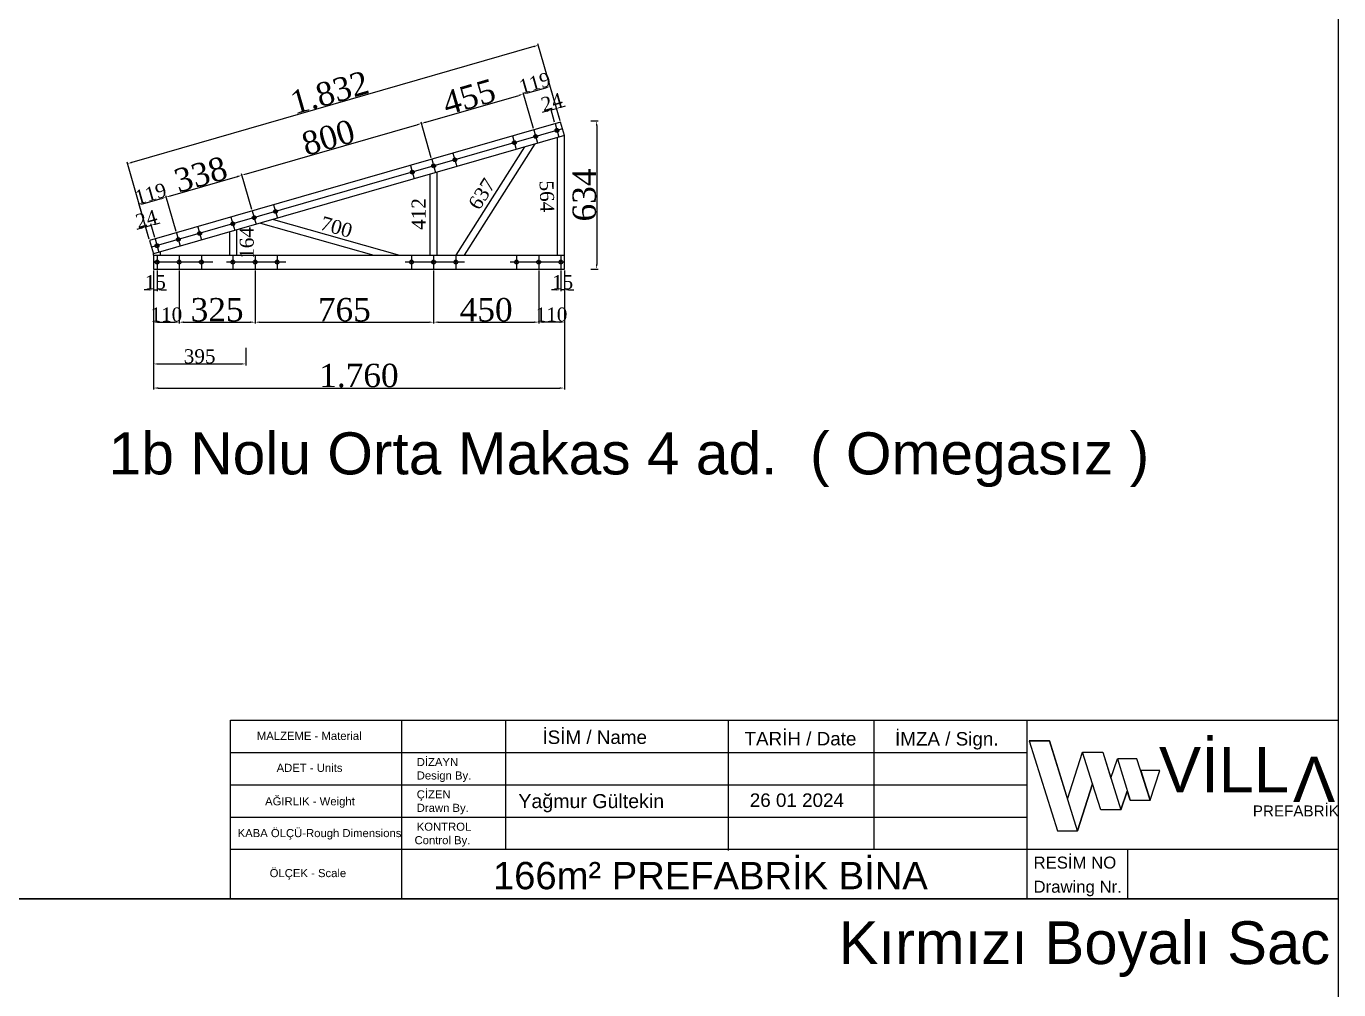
# Model space of a CAD drawing. Header units: millimetres. Extents: x 201962 to 221859, y -224854 to -197588.
# Drawn here: x 215199 to 220821, y -210927 to -206801 of the extents above; entities that cross this region are included whole.
import ezdxf
from ezdxf.enums import TextEntityAlignment as Align

# ---------------------------------------------------------------- set-up
doc = ezdxf.new("R2010")
doc.units = ezdxf.units.MM
doc.header["$MEASUREMENT"] = 0
for name, color, linetype in [('1', 250, 'Continuous'), ('Block1', 255, 'Continuous'), ('DUVAR', 7, 'Continuous'), ('ÖLÇÜLENDİRME', 121, 'Continuous')]:
    doc.layers.add(name, color=color, linetype=linetype)
doc.styles.add('133', font='times.ttf')
doc.styles.get("Standard").update_dxf_attribs({"font": 'arial.ttf'})
doc.dimstyles.new('MAKAS', dxfattribs={"dimscale": 20, "dimtxt": 1.3, "dimasz": 1, "dimexe": 0.3, "dimexo": 0.3, "dimgap": 0.1, "dimtad": 1, "dimrnd": 1, "dimzin": 12, "dimdsep": 46, "dimlunit": 6, "dimtxsty": '133', "dimcen": 0.8, "dimdle": 0.0005, "dimclrd": 4, "dimclre": 6, "dimclrt": 2, "dimazin": 3, "dimtfac": 1, "dimtmove": 0, "dimatfit": 2, "dimldrblk": 'DOTSMALL', "dimfxl": 0, "dimtolj": 1, "dimtzin": 0, "dimarcsym": 0})
doc.dimstyles.new('makas 1', dxfattribs={"dimscale": 20, "dimtxt": 3, "dimasz": 1.2, "dimexe": 0.3, "dimexo": 0.3, "dimgap": 0.1, "dimtad": 1, "dimrnd": 1, "dimzin": 12, "dimdsep": 46, "dimlunit": 6, "dimtxsty": '133', "dimblk": 'NONE', "dimcen": 0.8, "dimdle": 0.0005, "dimse1": 1, "dimse2": 1, "dimsd1": 1, "dimsd2": 1, "dimclrd": 105, "dimclre": 42, "dimclrt": 2, "dimazin": 3, "dimtfac": 1, "dimtmove": 0, "dimatfit": 2, "dimldrblk": 'NONE', "dimfxl": 0, "dimtolj": 1, "dimtzin": 0, "dimarcsym": 0})

# ---------------------------------------------------------------- blocks, each defined once
blk = doc.blocks.new('*D9713')
at = {"layer": 'Defpoints', "color": 0}
for p in [(215733.6, -207653.7), (215727.1, -207718.9), (215750.5, -207712.2)]:
    blk.add_point(p, dxfattribs=at)
at = {"layer": 'ÖLÇÜLENDİRME', "color": 4, "lineweight": -2, "ltscale": 0.5}
for p, q in [((215752.8, -207648.2), (215772, -207642.6)), ((215691.1, -207665.9), (215671.9, -207671.5)), ((215710.3, -207660.4), (215733.6, -207653.7))]:
    blk.add_line(p, q, dxfattribs=at)
at = {"layer": 'ÖLÇÜLENDİRME', "color": 6, "lineweight": -2, "ltscale": 0.5}
for p, q in [((215725.5, -207713.1), (215708.6, -207654.6)), ((215748.8, -207706.4), (215731.9, -207647.9))]:
    blk.add_line(p, q, dxfattribs=at)
at = {"layer": 'ÖLÇÜLENDİRME', "color": 4}
for points in [[(215751.9, -207645), (215753.7, -207651.4), (215733.6, -207653.7)], [(215692, -207669.2), (215690.2, -207662.7), (215710.3, -207660.4)]]:
    blk.add_solid(points, dxfattribs=at)
at = {"layer": 'ÖLÇÜLENDİRME', "color": 2, "insert": (215713.1, -207626.4), "char_height": 60, "attachment_point": 5, "rotation": 16.0764, "style": '133'}
blk.add_mtext('\\A1;24', dxfattribs=at)
blk = doc.blocks.new('_DotSmall')
at = {"color": 0, "linetype": 'ByBlock', "const_width": 0.5}
blk.add_lwpolyline([(-0.0625, 0, 1), (0.0625, 0, 1)], format="xyb", close=True, dxfattribs=at)
blk = doc.blocks.new('*D9714')
at = {"layer": 'Defpoints', "color": 0}
for p in [(215797.7, -207533.2), (215841.7, -207685.9), (215727.1, -207718.9)]:
    blk.add_point(p, dxfattribs=at)
at = {"layer": 'ÖLÇÜLENDİRME', "color": 6, "lineweight": -2, "ltscale": 0.5}
for p, q in [((215840.1, -207680.1), (215796.1, -207527.4)), ((215725.5, -207713.1), (215681.5, -207560.4))]:
    blk.add_line(p, q, dxfattribs=at)
at = {"layer": 'ÖLÇÜLENDİRME', "color": 4, "lineweight": -2, "ltscale": 0.5}
blk.add_line((215702.4, -207560.7), (215778.5, -207538.7), dxfattribs=at)
at = {"layer": 'ÖLÇÜLENDİRME', "color": 4}
for points in [[(215701.4, -207557.5), (215703.3, -207563.9), (215683.2, -207566.2)], [(215779.4, -207541.9), (215777.6, -207535.5), (215797.7, -207533.2)]]:
    blk.add_solid(points, dxfattribs=at)
at = {"layer": 'ÖLÇÜLENDİRME', "color": 2, "insert": (215731.4, -207518.4), "char_height": 60, "attachment_point": 5, "rotation": 16.0764, "style": '133'}
blk.add_mtext('\\A1;119', dxfattribs=at)
blk = doc.blocks.new('*D9715')
at = {"layer": 'Defpoints', "color": 0}
for p in [(216122.7, -207439.5), (216166.7, -207592.2), (215841.7, -207685.9)]:
    blk.add_point(p, dxfattribs=at)
at = {"layer": 'ÖLÇÜLENDİRME', "color": 4, "lineweight": -2, "ltscale": 0.5}
blk.add_line((215817, -207527.6), (216103.5, -207445.1), dxfattribs=at)
at = {"layer": 'ÖLÇÜLENDİRME', "color": 6, "lineweight": -2, "ltscale": 0.5}
for p, q in [((216165.1, -207586.4), (216121.1, -207433.8)), ((215840.1, -207680.1), (215796.1, -207527.4))]:
    blk.add_line(p, q, dxfattribs=at)
at = {"layer": 'ÖLÇÜLENDİRME', "color": 4}
for points in [[(216104.4, -207448.3), (216102.6, -207441.9), (216122.7, -207439.5)], [(215816, -207524.4), (215817.9, -207530.8), (215797.7, -207533.2)]]:
    blk.add_solid(points, dxfattribs=at)
at = {"layer": 'ÖLÇÜLENDİRME', "color": 2, "insert": (215945.6, -207435.7), "char_height": 100, "attachment_point": 5, "rotation": 16.0764, "style": '133'}
blk.add_mtext('\\A1;338', dxfattribs=at)
blk = doc.blocks.new('*D9716')
at = {"layer": 'Defpoints', "color": 0}
for p in [(216891.3, -207217.6), (216935.5, -207370.7), (216166.7, -207592.2)]:
    blk.add_point(p, dxfattribs=at)
at = {"layer": 'ÖLÇÜLENDİRME', "color": 4, "lineweight": -2, "ltscale": 0.5}
blk.add_line((216141.9, -207433.6), (216872.1, -207223.1), dxfattribs=at)
at = {"layer": 'ÖLÇÜLENDİRME', "color": 6, "lineweight": -2, "ltscale": 0.5}
for p, q in [((216933.8, -207364.9), (216889.7, -207211.8)), ((216165.1, -207586.4), (216121, -207433.4))]:
    blk.add_line(p, q, dxfattribs=at)
at = {"layer": 'ÖLÇÜLENDİRME', "color": 4}
for points in [[(216873.1, -207226.3), (216871.2, -207219.9), (216891.3, -207217.6)], [(216140.9, -207430.4), (216142.8, -207436.8), (216122.6, -207439.1)]]:
    blk.add_solid(points, dxfattribs=at)
at = {"layer": 'ÖLÇÜLENDİRME', "color": 2, "insert": (216492.4, -207277.7), "char_height": 100, "attachment_point": 5, "rotation": 16.0764, "style": '133'}
blk.add_mtext('\\A1;800', dxfattribs=at)
blk = doc.blocks.new('*D9717')
at = {"layer": 'Defpoints', "color": 0}
for p in [(217328.4, -207091.6), (217372.6, -207244.7), (216935.5, -207370.7)]:
    blk.add_point(p, dxfattribs=at)
at = {"layer": 'ÖLÇÜLENDİRME', "color": 4, "lineweight": -2, "ltscale": 0.5}
blk.add_line((216910.6, -207212.1), (217309.2, -207097.2), dxfattribs=at)
at = {"layer": 'ÖLÇÜLENDİRME', "color": 6, "lineweight": -2, "ltscale": 0.5}
for p, q in [((217370.9, -207238.9), (217326.8, -207085.9)), ((216933.8, -207364.9), (216889.7, -207211.8))]:
    blk.add_line(p, q, dxfattribs=at)
at = {"layer": 'ÖLÇÜLENDİRME', "color": 4}
for points in [[(217310.2, -207100.4), (217308.3, -207094), (217328.4, -207091.6)], [(216909.6, -207208.9), (216911.5, -207215.3), (216891.3, -207217.6)]]:
    blk.add_solid(points, dxfattribs=at)
at = {"layer": 'ÖLÇÜLENDİRME', "color": 2, "insert": (217095.3, -207103.9), "char_height": 100, "attachment_point": 5, "rotation": 16.0764, "style": '133'}
blk.add_mtext('\\A1;455', dxfattribs=at)
blk = doc.blocks.new('*D9720')
at = {"layer": 'Defpoints', "color": 0}
for p in [(217443.2, -207059), (217372.6, -207244.7), (217487.1, -207211.7)]:
    blk.add_point(p, dxfattribs=at)
at = {"layer": 'ÖLÇÜLENDİRME', "color": 4, "lineweight": -2, "ltscale": 0.5}
blk.add_line((217347.8, -207086.5), (217423.9, -207064.5), dxfattribs=at)
at = {"layer": 'ÖLÇÜLENDİRME', "color": 6, "lineweight": -2, "ltscale": 0.5}
for p, q in [((217485.5, -207205.9), (217441.5, -207053.2)), ((217370.9, -207238.9), (217326.9, -207086.3))]:
    blk.add_line(p, q, dxfattribs=at)
at = {"layer": 'ÖLÇÜLENDİRME', "color": 4}
for points in [[(217346.9, -207083.3), (217348.7, -207089.7), (217328.6, -207092)], [(217424.9, -207067.7), (217423, -207061.3), (217443.2, -207059)]]:
    blk.add_solid(points, dxfattribs=at)
at = {"layer": 'ÖLÇÜLENDİRME', "color": 2, "insert": (217376.8, -207044.2), "char_height": 60, "attachment_point": 5, "rotation": 16.0764, "style": '133'}
blk.add_mtext('\\A1;119', dxfattribs=at)
blk = doc.blocks.new('*D9721')
at = {"layer": 'Defpoints', "color": 0}
for p in [(217470.3, -207153.2), (217463.8, -207218.4), (217487.1, -207211.7)]:
    blk.add_point(p, dxfattribs=at)
at = {"layer": 'ÖLÇÜLENDİRME', "color": 4, "lineweight": -2, "ltscale": 0.5}
for p, q in [((217427.8, -207165.5), (217408.6, -207171)), ((217447, -207159.9), (217470.3, -207153.2)), ((217489.5, -207147.7), (217508.7, -207142.1))]:
    blk.add_line(p, q, dxfattribs=at)
at = {"layer": 'ÖLÇÜLENDİRME', "color": 6, "lineweight": -2, "ltscale": 0.5}
for p, q in [((217462.2, -207212.6), (217445.3, -207154.1)), ((217485.5, -207205.9), (217468.6, -207147.4))]:
    blk.add_line(p, q, dxfattribs=at)
at = {"layer": 'ÖLÇÜLENDİRME', "color": 4}
for points in [[(217428.7, -207168.7), (217426.9, -207162.2), (217447, -207159.9)], [(217488.6, -207144.5), (217490.4, -207150.9), (217470.3, -207153.2)]]:
    blk.add_solid(points, dxfattribs=at)
at = {"layer": 'ÖLÇÜLENDİRME', "color": 2, "insert": (217449.8, -207125.9), "char_height": 60, "attachment_point": 5, "rotation": 16.0764, "style": '133'}
blk.add_mtext('\\A1;24', dxfattribs=at)
blk = doc.blocks.new('*D9722')
at = {"layer": 'Defpoints', "color": 0}
for p in [(217487.1, -207211.7), (215632.3, -207389.8), (215727.1, -207718.9)]:
    blk.add_point(p, dxfattribs=at)
at = {"layer": 'ÖLÇÜLENDİRME', "color": 4, "lineweight": -2, "ltscale": 0.5}
blk.add_line((217373.1, -206888.1), (215651.5, -207384.2), dxfattribs=at)
at = {"layer": 'ÖLÇÜLENDİRME', "color": 6, "lineweight": -2, "ltscale": 0.5}
for p, q in [((217485.5, -207205.9), (217390.6, -206876.8)), ((215725.5, -207713.1), (215630.6, -207384))]:
    blk.add_line(p, q, dxfattribs=at)
at = {"layer": 'ÖLÇÜLENDİRME', "color": 4}
for points in [[(217374, -206891.3), (217372.2, -206884.9), (217392.3, -206882.5)], [(215650.6, -207381), (215652.4, -207387.4), (215632.3, -207389.8)]]:
    blk.add_solid(points, dxfattribs=at)
at = {"layer": 'ÖLÇÜLENDİRME', "color": 2, "insert": (216497.7, -207085.3), "char_height": 100, "attachment_point": 5, "rotation": 16.0764, "style": '133'}
blk.add_mtext('\\A1;1.832', dxfattribs=at)
blk = doc.blocks.new('*D9723')
at = {"layer": 'Defpoints', "color": 0}
for p in [(215743.8, -207841), (215758.8, -207841), (215758.8, -207930)]:
    blk.add_point(p, dxfattribs=at)
at = {"layer": 'ÖLÇÜLENDİRME', "color": 6, "lineweight": -2, "ltscale": 0.5}
for p, q in [((215743.8, -207847), (215743.8, -207936)), ((215758.8, -207847), (215758.8, -207936))]:
    blk.add_line(p, q, dxfattribs=at)
at = {"layer": 'ÖLÇÜLENDİRME', "color": 4, "lineweight": -2, "ltscale": 0.5}
for p, q in [((215723.8, -207930), (215703.8, -207930)), ((215743.8, -207930), (215758.8, -207930)), ((215778.8, -207930), (215798.8, -207930))]:
    blk.add_line(p, q, dxfattribs=at)
at = {"layer": 'ÖLÇÜLENDİRME', "color": 4}
for points in [[(215723.8, -207933.3), (215723.8, -207926.6), (215743.8, -207930)], [(215778.8, -207926.6), (215778.8, -207933.3), (215758.8, -207930)]]:
    blk.add_solid(points, dxfattribs=at)
at = {"layer": 'ÖLÇÜLENDİRME', "color": 2, "insert": (215751.3, -207897.5), "char_height": 60, "attachment_point": 5, "style": '133'}
blk.add_mtext('\\A1;15', dxfattribs=at)
blk = doc.blocks.new('*D9724')
at = {"layer": 'Defpoints', "color": 0}
for p in [(215743.8, -207841), (215853.8, -207841), (215853.8, -208068.6)]:
    blk.add_point(p, dxfattribs=at)
at = {"layer": 'ÖLÇÜLENDİRME', "color": 6, "lineweight": -2, "ltscale": 0.5}
for p, q in [((215743.8, -207847), (215743.8, -208074.6)), ((215853.8, -207847), (215853.8, -208074.6))]:
    blk.add_line(p, q, dxfattribs=at)
at = {"layer": 'ÖLÇÜLENDİRME', "color": 4, "lineweight": -2, "ltscale": 0.5}
blk.add_line((215763.8, -208068.6), (215833.8, -208068.6), dxfattribs=at)
at = {"layer": 'ÖLÇÜLENDİRME', "color": 4}
for points in [[(215763.8, -208065.3), (215763.8, -208071.9), (215743.8, -208068.6)], [(215833.8, -208071.9), (215833.8, -208065.3), (215853.8, -208068.6)]]:
    blk.add_solid(points, dxfattribs=at)
at = {"layer": 'ÖLÇÜLENDİRME', "color": 2, "insert": (215798.8, -208036.2), "char_height": 60, "attachment_point": 5, "style": '133'}
blk.add_mtext('\\A1;110', dxfattribs=at)
blk = doc.blocks.new('*D9725')
at = {"layer": 'Defpoints', "color": 0}
for p in [(215853.8, -207841), (216178.8, -207841), (216178.8, -208068.6)]:
    blk.add_point(p, dxfattribs=at)
at = {"layer": 'ÖLÇÜLENDİRME', "color": 6, "lineweight": -2, "ltscale": 0.5}
for p, q in [((215853.8, -207847), (215853.8, -208074.6)), ((216178.8, -207847), (216178.8, -208074.6))]:
    blk.add_line(p, q, dxfattribs=at)
at = {"layer": 'ÖLÇÜLENDİRME', "color": 4, "lineweight": -2, "ltscale": 0.5}
blk.add_line((215873.8, -208068.6), (216158.8, -208068.6), dxfattribs=at)
at = {"layer": 'ÖLÇÜLENDİRME', "color": 4}
for points in [[(215873.8, -208065.3), (215873.8, -208071.9), (215853.8, -208068.6)], [(216158.8, -208071.9), (216158.8, -208065.3), (216178.8, -208068.6)]]:
    blk.add_solid(points, dxfattribs=at)
at = {"layer": 'ÖLÇÜLENDİRME', "color": 2, "insert": (216016.3, -208015.9), "char_height": 100, "attachment_point": 5, "style": '133'}
blk.add_mtext('\\A1;325', dxfattribs=at)
blk = doc.blocks.new('*D9726')
at = {"layer": 'Defpoints', "color": 0}
for p in [(216178.8, -207841), (216943.8, -207841), (216943.8, -208068.6)]:
    blk.add_point(p, dxfattribs=at)
at = {"layer": 'ÖLÇÜLENDİRME', "color": 6, "lineweight": -2, "ltscale": 0.5}
for p, q in [((216178.8, -207847), (216178.8, -208074.6)), ((216943.8, -207847), (216943.8, -208074.6))]:
    blk.add_line(p, q, dxfattribs=at)
at = {"layer": 'ÖLÇÜLENDİRME', "color": 4, "lineweight": -2, "ltscale": 0.5}
blk.add_line((216198.8, -208068.6), (216923.8, -208068.6), dxfattribs=at)
at = {"layer": 'ÖLÇÜLENDİRME', "color": 4}
for points in [[(216198.8, -208065.3), (216198.8, -208071.9), (216178.8, -208068.6)], [(216923.8, -208071.9), (216923.8, -208065.3), (216943.8, -208068.6)]]:
    blk.add_solid(points, dxfattribs=at)
at = {"layer": 'ÖLÇÜLENDİRME', "color": 2, "insert": (216561.3, -208015.7), "char_height": 100, "attachment_point": 5, "style": '133'}
blk.add_mtext('\\A1;765', dxfattribs=at)
blk = doc.blocks.new('*D9727')
at = {"layer": 'Defpoints', "color": 0}
for p in [(216943.8, -207841), (217393.8, -207841), (217393.8, -208068.6)]:
    blk.add_point(p, dxfattribs=at)
at = {"layer": 'ÖLÇÜLENDİRME', "color": 6, "lineweight": -2, "ltscale": 0.5}
for p, q in [((216943.8, -207847), (216943.8, -208074.6)), ((217393.8, -207847), (217393.8, -208074.6))]:
    blk.add_line(p, q, dxfattribs=at)
at = {"layer": 'ÖLÇÜLENDİRME', "color": 4, "lineweight": -2, "ltscale": 0.5}
blk.add_line((216963.8, -208068.6), (217373.8, -208068.6), dxfattribs=at)
at = {"layer": 'ÖLÇÜLENDİRME', "color": 4}
for points in [[(216963.8, -208065.3), (216963.8, -208071.9), (216943.8, -208068.6)], [(217373.8, -208071.9), (217373.8, -208065.3), (217393.8, -208068.6)]]:
    blk.add_solid(points, dxfattribs=at)
at = {"layer": 'ÖLÇÜLENDİRME', "color": 2, "insert": (217168.8, -208015.9), "char_height": 100, "attachment_point": 5, "style": '133'}
blk.add_mtext('\\A1;450', dxfattribs=at)
blk = doc.blocks.new('*D9730')
at = {"layer": 'Defpoints', "color": 0}
for p in [(215743.8, -208173), (216138.8, -208173), (216138.8, -208247.4)]:
    blk.add_point(p, dxfattribs=at)
at = {"layer": 'ÖLÇÜLENDİRME', "color": 6, "lineweight": -2, "ltscale": 0.5}
for p, q in [((215743.8, -208179), (215743.8, -208253.4)), ((216138.8, -208179), (216138.8, -208253.4))]:
    blk.add_line(p, q, dxfattribs=at)
at = {"layer": 'ÖLÇÜLENDİRME', "color": 4, "lineweight": -2, "ltscale": 0.5}
blk.add_line((215763.8, -208247.4), (216118.8, -208247.4), dxfattribs=at)
at = {"layer": 'ÖLÇÜLENDİRME', "color": 4}
for points in [[(215763.8, -208244.1), (215763.8, -208250.8), (215743.8, -208247.4)], [(216118.8, -208250.8), (216118.8, -208244.1), (216138.8, -208247.4)]]:
    blk.add_solid(points, dxfattribs=at)
at = {"layer": 'ÖLÇÜLENDİRME', "color": 2, "insert": (215941.3, -208214.9), "char_height": 60, "attachment_point": 5, "style": '133'}
blk.add_mtext('\\A1;395', dxfattribs=at)
blk = doc.blocks.new('*D9731')
at = {"layer": 'Defpoints', "color": 0}
for p in [(217503.8, -207841), (215743.8, -207983.4), (217503.8, -208350.6)]:
    blk.add_point(p, dxfattribs=at)
at = {"layer": 'ÖLÇÜLENDİRME', "color": 6, "lineweight": -2, "ltscale": 0.5}
for p, q in [((217503.8, -207847), (217503.8, -208356.6)), ((215743.8, -207989.4), (215743.8, -208356.6))]:
    blk.add_line(p, q, dxfattribs=at)
at = {"layer": 'ÖLÇÜLENDİRME', "color": 4, "lineweight": -2, "ltscale": 0.5}
blk.add_line((215763.8, -208350.6), (217483.8, -208350.6), dxfattribs=at)
at = {"layer": 'ÖLÇÜLENDİRME', "color": 4}
for points in [[(215763.8, -208347.3), (215763.8, -208353.9), (215743.8, -208350.6)], [(217483.8, -208353.9), (217483.8, -208347.3), (217503.8, -208350.6)]]:
    blk.add_solid(points, dxfattribs=at)
at = {"layer": 'ÖLÇÜLENDİRME', "color": 2, "insert": (216623.8, -208297.7), "char_height": 100, "attachment_point": 5, "style": '133'}
blk.add_mtext('\\A1;1.760', dxfattribs=at)
blk = doc.blocks.new('*D9732')
at = {"layer": 'Defpoints', "color": 0}
for p in [(216083.8, -207647.3), (216083.8, -207811), (216175.9, -207811)]:
    blk.add_point(p, dxfattribs=at)
at = {"layer": 'Block1', "color": 2, "insert": (216143.4, -207729.2), "char_height": 60, "attachment_point": 5, "rotation": 90, "style": '133'}
blk.add_mtext('\\A1;164', dxfattribs=at)
blk = doc.blocks.new('_None')
blk = doc.blocks.new('*D9733')
at = {"layer": 'Defpoints', "color": 0}
for p in [(216175, -207621), (216181.7, -207597.6), (216848.8, -207811)]:
    blk.add_point(p, dxfattribs=at)
at = {"layer": 'Block1', "color": 2, "insert": (216527.4, -207661.2), "char_height": 60, "attachment_point": 5, "rotation": 344.2531, "style": '133'}
blk.add_mtext('\\A1;700', dxfattribs=at)
blk = doc.blocks.new('*D9734')
at = {"layer": 'Defpoints', "color": 0}
for p in [(216911.2, -207399.5), (216943.8, -207399.5), (216943.8, -207811)]:
    blk.add_point(p, dxfattribs=at)
at = {"layer": 'Block1', "color": 2, "insert": (216879.3, -207605.2), "char_height": 60, "attachment_point": 5, "rotation": 90, "style": '133'}
blk.add_mtext('\\A1;412', dxfattribs=at)
blk = doc.blocks.new('*D9744')
at = {"layer": 'Defpoints', "color": 0}
for p in [(217488.8, -207841), (217503.8, -207841), (217488.8, -207930)]:
    blk.add_point(p, dxfattribs=at)
at = {"layer": 'ÖLÇÜLENDİRME', "color": 6, "lineweight": -2, "ltscale": 0.5}
for p, q in [((217488.8, -207847), (217488.8, -207936)), ((217503.8, -207847), (217503.8, -207936))]:
    blk.add_line(p, q, dxfattribs=at)
at = {"layer": 'ÖLÇÜLENDİRME', "color": 4, "lineweight": -2, "ltscale": 0.5}
for p, q in [((217468.8, -207930), (217448.8, -207930)), ((217503.8, -207930), (217488.8, -207930)), ((217523.8, -207930), (217543.8, -207930))]:
    blk.add_line(p, q, dxfattribs=at)
at = {"layer": 'ÖLÇÜLENDİRME', "color": 4}
for points in [[(217468.8, -207933.3), (217468.8, -207926.6), (217488.8, -207930)], [(217523.8, -207926.6), (217523.8, -207933.3), (217503.8, -207930)]]:
    blk.add_solid(points, dxfattribs=at)
at = {"layer": 'ÖLÇÜLENDİRME', "color": 2, "insert": (217496.3, -207897.5), "char_height": 60, "attachment_point": 5, "style": '133'}
blk.add_mtext('\\A1;15', dxfattribs=at)
blk = doc.blocks.new('*D9745')
at = {"layer": 'Defpoints', "color": 0}
for p in [(217393.8, -207841), (217503.8, -207841), (217393.8, -208068.6)]:
    blk.add_point(p, dxfattribs=at)
at = {"layer": 'ÖLÇÜLENDİRME', "color": 6, "lineweight": -2, "ltscale": 0.5}
for p, q in [((217393.8, -207847), (217393.8, -208074.6)), ((217503.8, -207847), (217503.8, -208074.6))]:
    blk.add_line(p, q, dxfattribs=at)
at = {"layer": 'ÖLÇÜLENDİRME', "color": 4, "lineweight": -2, "ltscale": 0.5}
blk.add_line((217483.8, -208068.6), (217413.8, -208068.6), dxfattribs=at)
at = {"layer": 'ÖLÇÜLENDİRME', "color": 4}
for points in [[(217413.8, -208065.3), (217413.8, -208071.9), (217393.8, -208068.6)], [(217483.8, -208071.9), (217483.8, -208065.3), (217503.8, -208068.6)]]:
    blk.add_solid(points, dxfattribs=at)
at = {"layer": 'ÖLÇÜLENDİRME', "color": 2, "insert": (217448.8, -208036.2), "char_height": 60, "attachment_point": 5, "style": '133'}
blk.add_mtext('\\A1;110', dxfattribs=at)
blk = doc.blocks.new('*D9746')
at = {"layer": 'Defpoints', "color": 0}
for p in [(217348.9, -207268.1), (217380.9, -207288.4), (217038.8, -207825.9)]:
    blk.add_point(p, dxfattribs=at)
at = {"layer": 'Block1', "color": 2, "insert": (217150.4, -207519.3), "char_height": 60, "attachment_point": 5, "rotation": 57.5232, "style": '133'}
blk.add_mtext('\\A1;637', dxfattribs=at)
blk = doc.blocks.new('*D9747')
at = {"layer": 'Defpoints', "color": 0}
for p in [(217388.3, -207248.7), (217438.7, -207247.2), (217455.4, -207811)]:
    blk.add_point(p, dxfattribs=at)
at = {"layer": 'Block1', "color": 2, "insert": (217429.1, -207529.6), "char_height": 60, "attachment_point": 5, "rotation": 271.6881, "style": '133'}
blk.add_mtext('\\A1;564', dxfattribs=at)
blk = doc.blocks.new('*D9748')
at = {"layer": 'Defpoints', "color": 0}
for p in [(217611.9, -207206.9), (217611.9, -207841), (217642.3, -207841)]:
    blk.add_point(p, dxfattribs=at)
at = {"layer": 'ÖLÇÜLENDİRME', "color": 6, "lineweight": -2, "ltscale": 0.5}
for p, q in [((217617.9, -207206.9), (217648.3, -207206.9)), ((217617.9, -207841), (217648.3, -207841))]:
    blk.add_line(p, q, dxfattribs=at)
at = {"layer": 'ÖLÇÜLENDİRME', "color": 4, "lineweight": -2, "ltscale": 0.5}
blk.add_line((217642.3, -207226.9), (217642.3, -207821), dxfattribs=at)
at = {"layer": 'ÖLÇÜLENDİRME', "color": 4}
for points in [[(217645.6, -207226.9), (217639, -207226.9), (217642.3, -207206.9)], [(217639, -207821), (217645.6, -207821), (217642.3, -207841)]]:
    blk.add_solid(points, dxfattribs=at)
at = {"layer": 'ÖLÇÜLENDİRME', "color": 2, "insert": (217589.6, -207523.9), "char_height": 100, "attachment_point": 5, "rotation": 90, "style": '133'}
blk.add_mtext('\\A1;634', dxfattribs=at)

msp = doc.modelspace()

# ---------------------------------------------------------------- linework, layer by layer
at = {"linetype": 'Continuous', "lineweight": 25}
msp.add_line((220819.065, -210327.204), (216074.239, -210327.204), dxfattribs=at)
at = {"color": 254, "linetype": 'Continuous', "lineweight": 25, "ltscale": 1}
for p, q in [((220819.065, -210327.204), (219485.384, -210327.204)), ((219916.538, -210327.204), (219916.538, -210537.41))]:
    msp.add_line(p, q, dxfattribs=at)
at = {"color": 2}
for points in [[(209922.706, -203379.081), (220819.065, -203379.081), (220819.065, -210537.41), (209922.706, -210537.41)], [(216074.239, -209773.214), (220819.065, -209773.214), (220819.065, -210537.41), (216074.239, -210537.41)], [(209922.706, -210537.41), (220819.065, -210537.41), (220819.065, -217695.739), (209922.706, -217695.739)]]:
    msp.add_lwpolyline(points, close=True, dxfattribs=at)
msp.add_lwpolyline([(219495.05, -209861.025), (219616.737, -210247.397), (219701.468, -210247.397), (219581.786, -209861.025), (219495.05, -209861.025), (219581.786, -209861.025), (219659.433, -210111.693), (219723.71, -209909.348), (219810.559, -209909.348), (219887.876, -210157.028), (219802.086, -210157.028), (219767.025, -210046.228), (219701.468, -210247.397), (219767.025, -210046.228), (219723.71, -209909.348), (219810.559, -209909.348), (219845.377, -210020.884), (219873.048, -209938.985), (219927.065, -210115.748), (219915.246, -210077.075), (219887.876, -210157.028), (219915.246, -210077.075), (219927.065, -210115.748), (220013.914, -210115.748), (220055.22, -209988.733), (219972.817, -209988.733), (220013.914, -210115.748), (219956.72, -209938.985), (219873.048, -209938.985)])
at = {"layer": '1', "color": 7, "linetype": 'Continuous', "lineweight": 25, "ltscale": 1}
for p, q in [((216807.122, -210537.41), (216807.122, -209773.214)), ((219485.384, -209773.214), (219485.384, -210537.41))]:
    msp.add_line(p, q, dxfattribs=at)
at = {"layer": '1', "color": 254, "linetype": 'Continuous', "lineweight": 25, "ltscale": 1, "flags": 128}
for points in [[(217251.469, -209773.214), (217251.469, -210327.204), (217251.469, -210327.204)], [(218205.623, -209773.214), (218205.623, -210330.737)], [(218829.01, -209773.214), (218829.01, -210327.204)]]:
    msp.add_lwpolyline(points, dxfattribs=at)
at = {"layer": '1', "color": 255, "linetype": 'Continuous', "lineweight": 25, "ltscale": 1, "flags": 128}
for points in [[(216074.239, -209911.711), (217251.469, -209911.711), (218215.033, -209911.711), (218607.591, -209911.711), (219485.384, -209911.711)], [(216074.239, -210050.209), (217251.469, -210050.209), (218215.033, -210050.209), (218607.591, -210050.209), (219485.384, -210050.209)], [(216074.239, -210188.706), (217251.469, -210188.706), (218215.033, -210188.706), (218607.591, -210188.706), (219485.384, -210188.706)]]:
    msp.add_lwpolyline(points, dxfattribs=at)
at = {"layer": 'Block1', "color": 1}
for p, q in [((217487.148, -207211.663), (215727.148, -207718.875)), ((217503.764, -207269.316), (217487.148, -207211.663)), ((217503.764, -207269.316), (215743.764, -207776.529)), ((216928.763, -207780.985), (216928.763, -207435.025)), ((216958.763, -207780.985), (216958.763, -207426.379)), ((216202.472, -207644.334), (216687.098, -207780.985)), ((216257.141, -207628.579), (216797.64, -207780.985)), ((216068.763, -207682.867), (216068.763, -207780.985)), ((216098.763, -207674.222), (216098.763, -207780.985)), ((215727.148, -207718.875), (215743.764, -207776.529)), ((215743.764, -207780.985), (215743.764, -207776.529)), ((215743.764, -207780.985), (217503.764, -207780.985)), ((215743.764, -207780.985), (215743.764, -207840.985)), ((215773.764, -207780.985), (215773.764, -207767.883)), ((215743.764, -207840.985), (217503.764, -207840.985))]:
    msp.add_line(p, q, dxfattribs=at)
at = {"layer": 'Block1', "color": 2}
for p, q in [((217495.456, -207240.489), (215735.456, -207747.702)), ((217372.556, -207244.687), (217389.171, -207302.341)), ((217463.841, -207218.38), (217480.456, -207276.033)), ((217281.271, -207270.994), (217297.886, -207328.648)), ((217026.74, -207344.347), (217043.355, -207402.001)), ((216844.17, -207396.962), (216860.786, -207454.615)), ((216935.455, -207370.655), (216952.07, -207428.308)), ((216258.026, -207565.882), (216274.641, -207623.535)), ((216075.456, -207618.496), (216092.071, -207676.15)), ((216166.741, -207592.189), (216183.356, -207649.843)), ((215841.741, -207685.851), (215858.356, -207743.505)), ((215933.026, -207659.544), (215949.641, -207717.197)), ((215750.456, -207712.158), (215767.071, -207769.812)), ((215758.764, -207780.985), (215758.764, -207840.985)), ((215853.764, -207780.985), (215853.764, -207840.985)), ((215948.764, -207780.985), (215948.764, -207840.985)), ((216083.764, -207780.985), (216083.764, -207840.985)), ((216178.764, -207780.985), (216178.764, -207840.985)), ((216273.764, -207780.985), (216273.764, -207840.985)), ((216848.763, -207780.985), (216848.763, -207840.985)), ((216943.763, -207780.985), (216943.763, -207840.985)), ((217038.763, -207780.985), (217038.763, -207840.985)), ((217298.764, -207780.985), (217298.764, -207840.985)), ((217393.764, -207780.985), (217393.764, -207840.985)), ((217488.764, -207780.985), (217488.764, -207840.985))]:
    msp.add_line(p, q, dxfattribs=at)
at = {"layer": 'Block1', "color": 1}
for centre, radius in [((217472.148, -207247.206), 8), ((217472.148, -207247.206), 4), ((217289.578, -207299.821), 8), ((217289.578, -207299.821), 4), ((217380.863, -207273.514), 8), ((217380.863, -207273.513), 4), ((216852.478, -207425.789), 8), ((216943.763, -207399.482), 8), ((216943.763, -207399.481), 4), ((217035.048, -207373.174), 8), ((217035.048, -207373.174), 4), ((216852.478, -207425.789), 4), ((216266.333, -207594.709), 8), ((216083.764, -207647.324), 8), ((216083.764, -207647.324), 4), ((216175.048, -207621.017), 8), ((216175.048, -207621.016), 4), ((216266.333, -207594.709), 4), ((215941.333, -207688.37), 8), ((215941.333, -207688.37), 4), ((215758.764, -207740.985), 8), ((215758.764, -207740.985), 4), ((215850.049, -207714.678), 8), ((215850.048, -207714.677), 4), ((215758.764, -207810.985), 8), ((215758.764, -207810.985), 4), ((215853.764, -207810.985), 8), ((215853.764, -207810.985), 4), ((215948.764, -207810.985), 8), ((215948.764, -207810.985), 4), ((216083.764, -207810.985), 8), ((216083.764, -207810.985), 4), ((216178.764, -207810.985), 8), ((216178.764, -207810.985), 4), ((216273.764, -207810.985), 8), ((216273.764, -207810.985), 4), ((216848.763, -207810.985), 8), ((216848.763, -207810.985), 4), ((216943.763, -207810.985), 8), ((216943.763, -207810.985), 4), ((217038.763, -207810.985), 8), ((217038.763, -207810.985), 4), ((217298.764, -207810.985), 8), ((217298.764, -207810.985), 4), ((217393.764, -207810.985), 8), ((217393.764, -207810.985), 4), ((217488.764, -207810.985), 8), ((217488.764, -207810.985), 4)]:
    msp.add_circle(centre, radius, dxfattribs=at)
at = {"layer": 'DUVAR', "color": 1}
for p, q in [((217075.639, -207780.985), (217378.302, -207305.473)), ((217473.764, -207780.985), (217473.764, -207277.962)), ((217503.764, -207840.985), (217503.764, -207269.316)), ((217040.077, -207780.985), (217334.752, -207318.023)), ((215743.764, -207840.985), (217503.764, -207840.985)), ((215743.764, -207840.985), (217503.764, -207840.985)), ((215743.764, -207840.985), (217503.764, -207840.985))]:
    msp.add_line(p, q, dxfattribs=at)
at = {"layer": 'ÖLÇÜLENDİRME', "color": 2, "ltscale": 0.5}
for p, q in [((215997.548, -207810.985), (215743.764, -207810.985)), ((216310.634, -207810.985), (216056.85, -207810.985)), ((217075.634, -207810.985), (216821.849, -207810.985)), ((217503.764, -207810.985), (217271.85, -207810.985))]:
    msp.add_line(p, q, dxfattribs=at)

# ---------------------------------------------------------------- texts
at = {"attachment_point": 1}
for s, insert, char_height in [('{\\f@Arial Unicode MS|b0|i0|c162|p34;VİLL}', (220050.967, -209887.693), 194.0625), ('{\\f@Arial Unicode MS|b0|i0|c162|p34;PREFABRİK}', (220453.247, -210138.342), 46.575)]:
    msp.add_mtext_dynamic_manual_height_columns(s, width=1137.80697, gutter_width=12.5, heights=[297.917], dxfattribs=dict(at, insert=insert, char_height=char_height))
at = {"insert": (220805.904, -210123.281), "char_height": 194.0625, "attachment_point": 1, "rotation": 180}
msp.add_mtext_dynamic_manual_height_columns('{\\f@Arial Unicode MS|b0|i0|c162|p34;V}', width=1137.80697, gutter_width=12.5, heights=[297.917], dxfattribs=at)
at = {"layer": '1', "color": 0, "lineweight": 25}
for s, height, p in [('MALZEME - Material', 34.6244, (216186.5, -209857.412)), ('İSİM / Name', 57.70734, (217409.882, -209874.776)), ('TARİH / Date', 57.70734, (218275.647, -209880.952)), ('İMZA / Sign.', 57.70734, (218920.455, -209881.568)), ('DİZAYN', 34.6244, (216871.356, -209969.419)), ('ADET - Units', 34.6244, (216271.221, -209994.399)), ('Design By.', 34.6244, (216871.356, -210027.126)), ('AĞIRLIK - Weight', 34.6244, (216221.724, -210137.627)), ('ÇİZEN', 34.6244, (216871.356, -210107.916)), ('Yağmur Gültekin', 60.01563, (217306.85, -210149.482)), ('Drawn By.', 34.6244, (216871.356, -210165.623)), ('KABA ÖLÇÜ-Rough Dimensions', 34.6244, (216104.142, -210273.759)), ('KONTROL', 34.6244, (216871.356, -210246.414)), ('Control By.', 34.6244, (216861.946, -210304.121)), ('RESİM NO', 51.2954, (219513.705, -210408.47)), ('ÖLÇEK - Scale', 34.6244, (216241.282, -210445.087)), ('Drawing Nr.', 51.29541, (219513.705, -210511.77))]:
    msp.add_text(s, height=height, dxfattribs=at).set_placement(p)
msp.add_text('26 01 2024', height=57.7073, dxfattribs=at).set_placement((218701.558, -210144.424), align=Align.RIGHT)
msp.add_text('166m² PREFABRİK BİNA', height=117.07034, dxfattribs=at).set_placement((218129.256, -210497.035), align=Align.CENTER)
at = {"layer": 'ÖLÇÜLENDİRME', "color": 2, "attachment_point": 1}
for s, insert, char_height, width in [('1b Nolu Orta Makas 4 ad.  ( Omegasız )', (215551.672, -208540.427), 180, 11477.02618), ('Kırmızı Boyalı Sac', (218678.752, -210634.216), 183.27904, 7657.25151)]:
    msp.add_mtext(s, dxfattribs=dict(at, insert=insert, char_height=char_height, width=width))

# ---------------------------------------------------------------- dimensions: what is measured, and where the dimension line sits
at = {"layer": 'Block1', "color": 1}
for p1, p2, distance, picture, middle in [((217455.365, -207810.985), (217438.75, -207247.206), 50.453, '*D9747', (217429.063, -207529.626)), ((217038.763, -207825.898), (217380.863, -207288.427), 37.909, '*D9746', (217150.382, -207519.334))]:
    dim = msp.add_aligned_dim(p1=p1, p2=p2, distance=distance, dimstyle='makas 1', override={"dimtxt": 3}, dxfattribs=at)
    dim.commit()
    dim.dimension.update_dxf_attribs({"geometry": picture, "text_midpoint": middle})
for p1, p2, distance, picture, middle in [((216943.763, -207810.985), (216943.763, -207399.482), 32.527, '*D9734', (216879.296, -207605.233)), ((216848.763, -207810.985), (216175.048, -207621.016), -24.381, '*D9733', (216527.354, -207661.215)), ((216083.763, -207647.323), (216083.764, -207810.985), 92.118, '*D9732', (216143.431, -207729.154))]:
    dim = msp.add_aligned_dim(p1=p1, p2=p2, distance=distance, dimstyle='makas 1', dxfattribs=at)
    dim.commit()
    dim.dimension.update_dxf_attribs({"geometry": picture, "text_midpoint": middle})
at = {"layer": 'ÖLÇÜLENDİRME', "color": 1, "ltscale": 0.5}
for p1, p2, distance, picture, middle in [((217487.148, -207211.663), (215727.148, -207718.875), -342.509, '*D9722', (216497.652, -207085.323)), ((217611.882, -207206.874), (217611.882, -207840.985), 30.434, '*D9748', (217589.565, -207523.929))]:
    dim = msp.add_aligned_dim(p1=p1, p2=p2, distance=distance, dimstyle='MAKAS', override={"dimtxt": 5, "dimdle": 1}, dxfattribs=at)
    dim.commit()
    dim.dimension.update_dxf_attribs({"geometry": picture, "text_midpoint": middle})
for base, p1, p2, picture, middle in [((217328.449, -207091.639), (216935.455, -207370.655), (217372.556, -207244.687), '*D9717', (217095.291, -207103.935)), ((216891.349, -207217.607), (216166.741, -207592.189), (216935.455, -207370.655), '*D9716', (216492.384, -207277.686)), ((216122.744, -207439.522), (215841.741, -207685.851), (216166.741, -207592.189), '*D9715', (215945.636, -207435.665))]:
    dim = msp.add_linear_dim(base=base, p1=p1, p2=p2, angle=196.076398, dimstyle='MAKAS', override={"dimtxt": 5, "dimdle": 1}, dxfattribs=at)
    dim.commit()
    dim.dimension.update_dxf_attribs({"geometry": picture, "text_midpoint": middle})
for base, p1, p2, angle, picture, middle, dimtype in [((217443.151, -207058.996), (217372.556, -207244.687), (217487.148, -207211.663), 196.076398, '*D9720', (217385.855, -207075.508), 160), ((217470.299, -207153.196), (217463.841, -207218.38), (217487.148, -207211.663), 16.076398, '*D9721', (217458.645, -207156.555), 161), ((215797.744, -207533.184), (215727.148, -207718.875), (215841.741, -207685.851), 16.076398, '*D9714', (215740.448, -207549.696), 161), ((215733.607, -207653.692), (215727.148, -207718.875), (215750.456, -207712.158), 16.076398, '*D9713', (215721.953, -207657.05), 161), ((217393.764, -208068.606), (217503.764, -207840.985), (217393.764, -207840.985), 180, '*D9745', (217448.764, -208068.606), 160), ((217488.764, -207929.962), (217503.764, -207840.985), (217488.764, -207840.985), 180, '*D9744', (217496.264, -207929.962), 160)]:
    dim = msp.add_linear_dim(base=base, p1=p1, p2=p2, angle=angle, dimstyle='MAKAS', override={"dimtxt": 3}, dxfattribs=at)
    dim.commit()
    dim.dimension.update_dxf_attribs({"geometry": picture, "text_midpoint": middle, "dimtype": dimtype})
for base, p2, picture, middle in [((215758.764, -207929.962), (215758.764, -207840.985), '*D9723', (215751.264, -207929.962)), ((215853.764, -208068.606), (215853.764, -207840.985), '*D9724', (215798.764, -208068.606))]:
    dim = msp.add_linear_dim(base=base, p1=(215743.764, -207840.985), p2=p2, dimstyle='MAKAS', override={"dimtxt": 3}, dxfattribs=at)
    dim.commit()
    dim.dimension.update_dxf_attribs({"geometry": picture, "text_midpoint": middle, "dimtype": 160})
for base, p1, p2, override, picture, middle in [((217503.764, -208350.605), (215743.764, -207983.416), (217503.764, -207840.985), {"dimtxt": 5, "dimdle": 1}, '*D9731', (216623.764, -208297.704)), ((216178.764, -208068.606), (215853.764, -207840.985), (216178.764, -207840.985), {"dimtxt": 5, "dimdle": 1}, '*D9725', (216016.264, -208015.855)), ((216943.763, -208068.606), (216178.764, -207840.985), (216943.763, -207840.985), {"dimtxt": 5, "dimdle": 1}, '*D9726', (216561.263, -208015.705)), ((217393.764, -208068.606), (216943.763, -207840.985), (217393.764, -207840.985), {"dimtxt": 5, "dimdle": 1}, '*D9727', (217168.763, -208015.855)), ((216138.764, -208247.443), (215743.764, -208173.011), (216138.764, -208173.011), {"dimtxt": 3}, '*D9730', (215941.264, -208214.902))]:
    dim = msp.add_linear_dim(base=base, p1=p1, p2=p2, dimstyle='MAKAS', override=override, dxfattribs=at)
    dim.commit()
    dim.dimension.update_dxf_attribs({"geometry": picture, "text_midpoint": middle})

doc.saveas('drawing.dxf')
